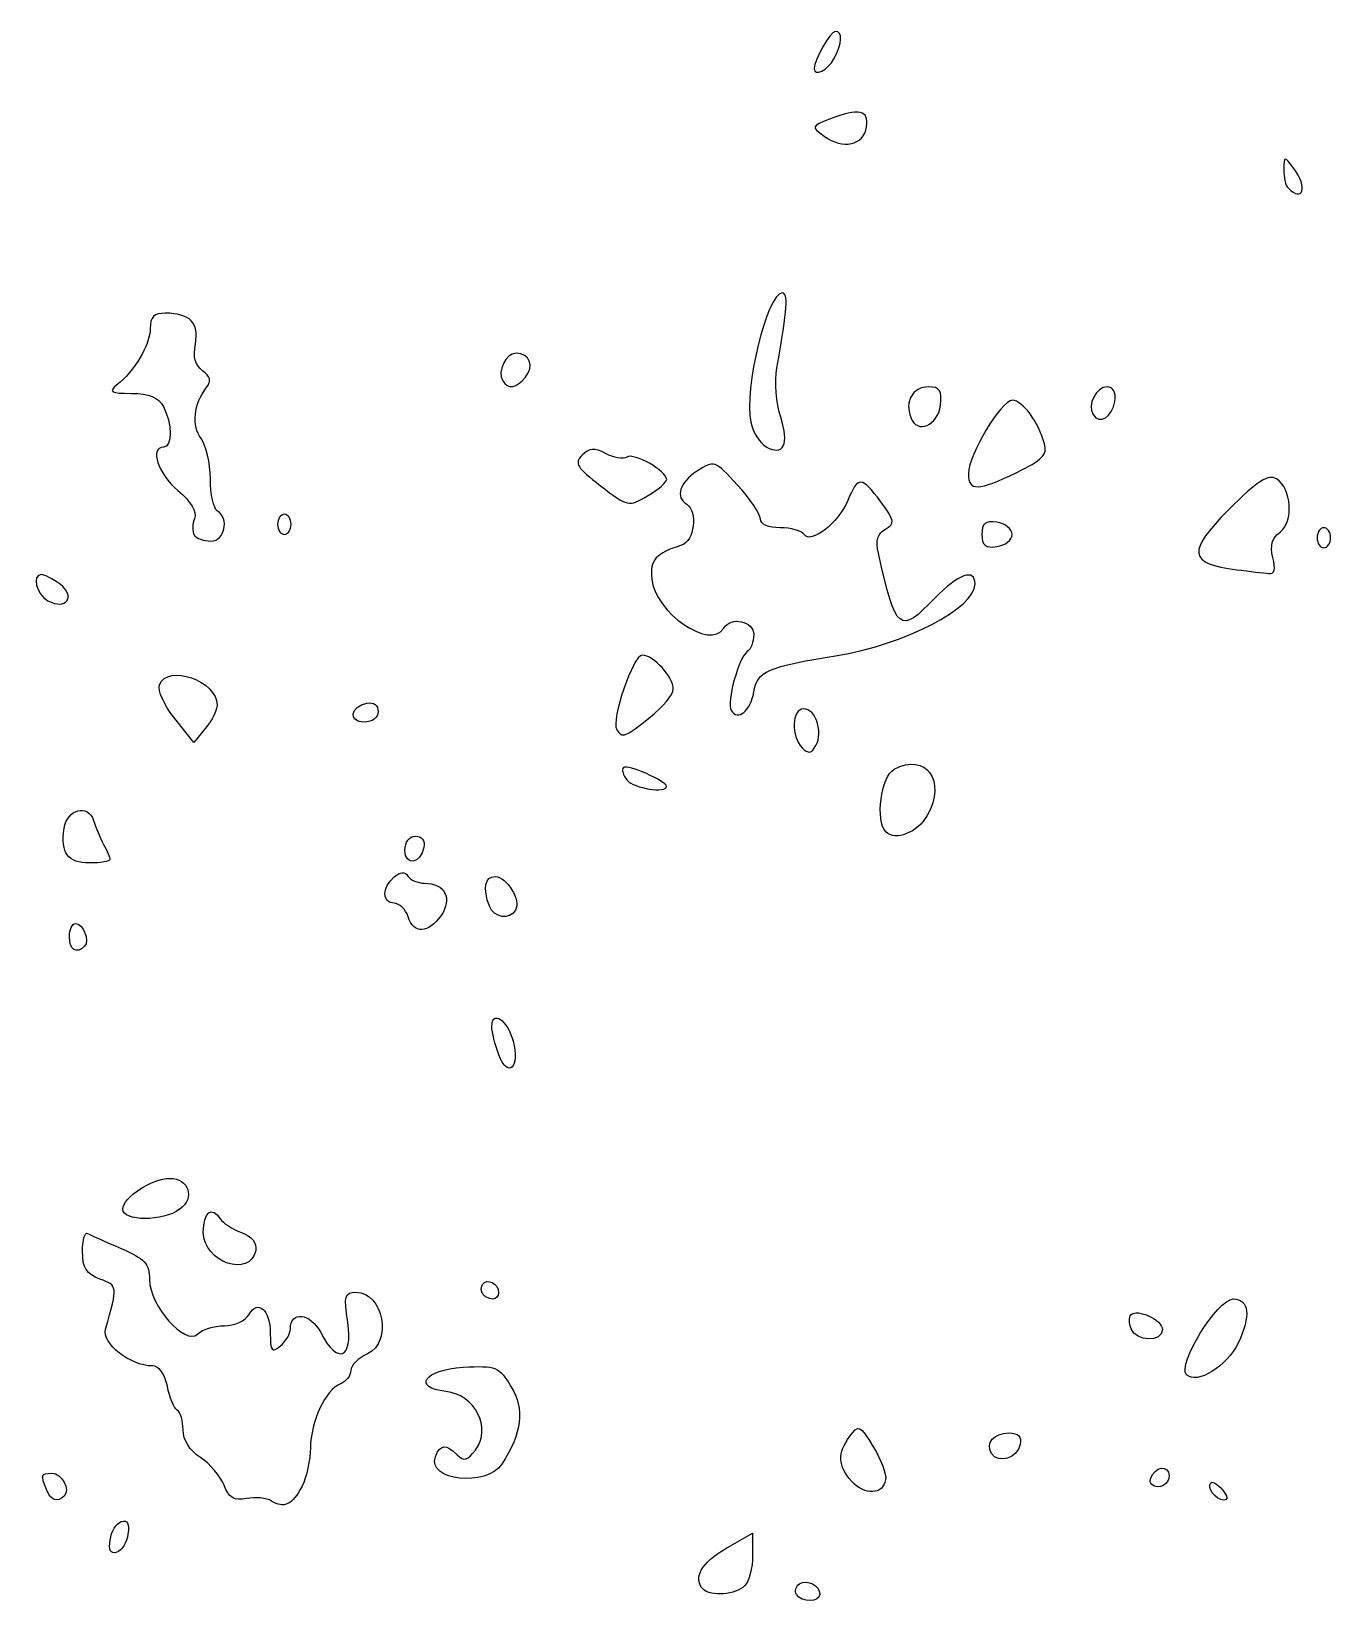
# Model space of a CAD drawing. Header units: centimetres. Extents: x -9.1 to 23.1, y -7.7 to 7.6.
# Drawn here: x -1.068 to 0.197, y 6.112 to 7.642 of the extents above; entities that cross this region are included whole.
import ezdxf

# ---------------------------------------------------------------- set-up
doc = ezdxf.new("R2010")
doc.units = ezdxf.units.CM
doc.header["$MEASUREMENT"] = 0
doc.layers.add('Layer 1', color=7, linetype='Continuous')

msp = doc.modelspace()

# ---------------------------------------------------------------- linework, layer by layer
at = {"layer": 'Layer 1'}
for points, knots in [([(-0.30608, 7.60563), (-0.30608, 7.61396), (-0.29019, 7.64186), (-0.28544, 7.64186), (-0.28544, 7.64186), (-0.278, 7.64186), (-0.27854, 7.63058), (-0.28672, 7.61531), (-0.28672, 7.61531), (-0.29265, 7.60423), (-0.30608, 7.59752), (-0.30608, 7.60564), (-0.30608, 7.60564), (-0.30608, 7.60564), (-0.30608, 7.60563), (-0.30608, 7.60563)], [0, 0, 0, 0, 0.2, 0.2, 0.2, 0.2, 0.4, 0.4, 0.4, 0.4, 0.6, 0.6, 0.6, 0.6, 1, 1, 1, 1]), ([(-0.29633, 7.53989), (-0.30903, 7.54921), (-0.3089, 7.54961), (-0.29096, 7.55646), (-0.29096, 7.55646), (-0.26218, 7.56745), (-0.25265, 7.56541), (-0.25501, 7.54879), (-0.25501, 7.54879), (-0.25755, 7.53093), (-0.2781, 7.52651), (-0.29633, 7.53989)], [0, 0, 0, 0, 0.25, 0.25, 0.25, 0.25, 0.5, 0.5, 0.5, 0.5, 1, 1, 1, 1]), ([(0.15547, 7.48946), (0.15307, 7.49185), (0.15121, 7.49994), (0.15132, 7.50742), (0.15132, 7.50742), (0.15153, 7.52079), (0.15169, 7.5208), (0.16112, 7.50837), (0.16112, 7.50837), (0.17492, 7.49013), (0.17029, 7.47466), (0.15547, 7.48948), (0.15547, 7.48948), (0.15547, 7.48948), (0.15547, 7.48946), (0.15547, 7.48946)], [0, 0, 0, 0, 0.2, 0.2, 0.2, 0.2, 0.4, 0.4, 0.4, 0.4, 0.6, 0.6, 0.6, 0.6, 1, 1, 1, 1]), ([(-0.35285, 7.23738), (-0.35886, 7.24076), (-0.36554, 7.25161), (-0.3677, 7.26146), (-0.3677, 7.26146), (-0.37468, 7.2933), (-0.35189, 7.38715), (-0.33719, 7.38715), (-0.33719, 7.38715), (-0.33109, 7.38715), (-0.33207, 7.37324), (-0.34234, 7.31414), (-0.34234, 7.31414), (-0.34467, 7.30077), (-0.34302, 7.2795), (-0.33862, 7.26619), (-0.33862, 7.26619), (-0.32993, 7.23986), (-0.33588, 7.2278), (-0.35285, 7.23738)], [0, 0, 0, 0, 0.1666667, 0.1666667, 0.1666667, 0.1666667, 0.3333333, 0.3333333, 0.3333333, 0.3333333, 0.5, 0.5, 0.5, 0.5, 0.6666667, 0.6666667, 0.6666667, 0.6666667, 1, 1, 1, 1]), ([(-0.90977, 7.15143), (-0.91179, 7.15468), (-0.91167, 7.16199), (-0.90948, 7.16763), (-0.90948, 7.16763), (-0.90695, 7.17422), (-0.91278, 7.18398), (-0.92579, 7.19492), (-0.92579, 7.19492), (-0.94504, 7.21112), (-0.95347, 7.23692), (-0.93951, 7.23692), (-0.93951, 7.23692), (-0.93099, 7.23692), (-0.93113, 7.26044), (-0.93976, 7.27653), (-0.93976, 7.27653), (-0.94454, 7.28547), (-0.95362, 7.28923), (-0.97078, 7.28937), (-0.97078, 7.28937), (-0.99104, 7.28937), (-0.99338, 7.29089), (-0.98495, 7.29753), (-0.98495, 7.29753), (-0.96788, 7.31098), (-0.95259, 7.33703), (-0.95259, 7.35266), (-0.95259, 7.35266), (-0.95259, 7.36376), (-0.94886, 7.36751), (-0.93789, 7.36744), (-0.93789, 7.36744), (-0.91394, 7.36744), (-0.9047, 7.35783), (-0.9086, 7.33746), (-0.9086, 7.33746), (-0.911, 7.32493), (-0.90876, 7.3166), (-0.90158, 7.31135), (-0.90158, 7.31135), (-0.8938, 7.30566), (-0.89287, 7.30132), (-0.89801, 7.29477), (-0.89801, 7.29477), (-0.91009, 7.27941), (-0.91235, 7.25756), (-0.90312, 7.24538), (-0.90312, 7.24538), (-0.89823, 7.23893), (-0.89413, 7.22133), (-0.89401, 7.20628), (-0.89401, 7.20628), (-0.89389, 7.19122), (-0.89086, 7.17709), (-0.88727, 7.17487), (-0.88727, 7.17487), (-0.87531, 7.16748), (-0.87991, 7.14548), (-0.89342, 7.14548), (-0.89342, 7.14548), (-0.90039, 7.14548), (-0.90775, 7.14816), (-0.90977, 7.15142), (-0.90977, 7.15142), (-0.90977, 7.15142), (-0.90977, 7.15143), (-0.90977, 7.15143)], [0, 0, 0, 0, 0.0555556, 0.0555556, 0.0555556, 0.0555556, 0.1111111, 0.1111111, 0.1111111, 0.1111111, 0.1666667, 0.1666667, 0.1666667, 0.1666667, 0.2222222, 0.2222222, 0.2222222, 0.2222222, 0.2777778, 0.2777778, 0.2777778, 0.2777778, 0.3333333, 0.3333333, 0.3333333, 0.3333333, 0.3888889, 0.3888889, 0.3888889, 0.3888889, 0.4444444, 0.4444444, 0.4444444, 0.4444444, 0.5, 0.5, 0.5, 0.5, 0.5555556, 0.5555556, 0.5555556, 0.5555556, 0.6111111, 0.6111111, 0.6111111, 0.6111111, 0.6666667, 0.6666667, 0.6666667, 0.6666667, 0.7222222, 0.7222222, 0.7222222, 0.7222222, 0.7777778, 0.7777778, 0.7777778, 0.7777778, 0.8333333, 0.8333333, 0.8333333, 0.8333333, 0.8888889, 0.8888889, 0.8888889, 0.8888889, 1, 1, 1, 1]), ([(-0.60934, 7.30164), (-0.61488, 7.3106), (-0.60623, 7.32836), (-0.59633, 7.32836), (-0.59633, 7.32836), (-0.58316, 7.32836), (-0.5782, 7.31593), (-0.58708, 7.30521), (-0.58708, 7.30521), (-0.59611, 7.29432), (-0.60403, 7.29306), (-0.60934, 7.30163), (-0.60934, 7.30163), (-0.60934, 7.30163), (-0.60934, 7.30164), (-0.60934, 7.30164)], [0, 0, 0, 0, 0.2, 0.2, 0.2, 0.2, 0.4, 0.4, 0.4, 0.4, 0.6, 0.6, 0.6, 0.6, 1, 1, 1, 1]), ([(-0.21201, 7.26584), (-0.21807, 7.28164), (-0.20993, 7.29571), (-0.19474, 7.29571), (-0.19474, 7.29571), (-0.18366, 7.29571), (-0.18143, 7.29229), (-0.18311, 7.27781), (-0.18311, 7.27781), (-0.18543, 7.25772), (-0.20569, 7.24934), (-0.21202, 7.26584), (-0.21202, 7.26584), (-0.21202, 7.26584), (-0.21201, 7.26584), (-0.21201, 7.26584)], [0, 0, 0, 0, 0.2, 0.2, 0.2, 0.2, 0.4, 0.4, 0.4, 0.4, 0.6, 0.6, 0.6, 0.6, 1, 1, 1, 1]), ([(-0.03436, 7.26864), (-0.04029, 7.27823), (-0.03148, 7.2957), (-0.02072, 7.2957), (-0.02072, 7.2957), (-0.01463, 7.2957), (-0.01192, 7.29056), (-0.01325, 7.28152), (-0.01325, 7.28152), (-0.01551, 7.26616), (-0.02808, 7.25849), (-0.03435, 7.26865), (-0.03435, 7.26865), (-0.03435, 7.26865), (-0.03436, 7.26864), (-0.03436, 7.26864)], [0, 0, 0, 0, 0.2, 0.2, 0.2, 0.2, 0.4, 0.4, 0.4, 0.4, 0.6, 0.6, 0.6, 0.6, 1, 1, 1, 1]), ([(-0.15577, 7.21126), (-0.15577, 7.22977), (-0.12398, 7.28263), (-0.11285, 7.28263), (-0.11285, 7.28263), (-0.10314, 7.28263), (-0.08754, 7.26137), (-0.08168, 7.24018), (-0.08168, 7.24018), (-0.07877, 7.22964), (-0.08401, 7.22425), (-0.10876, 7.21231), (-0.10876, 7.21231), (-0.14653, 7.19408), (-0.15577, 7.19388), (-0.15577, 7.21124), (-0.15577, 7.21124), (-0.15577, 7.21124), (-0.15577, 7.21126), (-0.15577, 7.21126)], [0, 0, 0, 0, 0.1666667, 0.1666667, 0.1666667, 0.1666667, 0.3333333, 0.3333333, 0.3333333, 0.3333333, 0.5, 0.5, 0.5, 0.5, 0.6666667, 0.6666667, 0.6666667, 0.6666667, 1, 1, 1, 1]), ([(-0.51403, 7.19932), (-0.53708, 7.21704), (-0.53976, 7.22147), (-0.53206, 7.22916), (-0.53206, 7.22916), (-0.525, 7.23622), (-0.51997, 7.23656), (-0.50906, 7.23072), (-0.50906, 7.23072), (-0.50138, 7.2266), (-0.49209, 7.22511), (-0.48842, 7.22739), (-0.48842, 7.22739), (-0.48132, 7.23178), (-0.44965, 7.21392), (-0.44965, 7.20553), (-0.44965, 7.20553), (-0.44965, 7.20281), (-0.45804, 7.1956), (-0.4683, 7.18954), (-0.4683, 7.18954), (-0.4866, 7.17873), (-0.48746, 7.17891), (-0.51402, 7.19933), (-0.51402, 7.19933), (-0.51402, 7.19933), (-0.51403, 7.19932), (-0.51403, 7.19932)], [0, 0, 0, 0, 0.125, 0.125, 0.125, 0.125, 0.25, 0.25, 0.25, 0.25, 0.375, 0.375, 0.375, 0.375, 0.5, 0.5, 0.5, 0.5, 0.625, 0.625, 0.625, 0.625, 0.75, 0.75, 0.75, 0.75, 1, 1, 1, 1]), ([(-0.38687, 6.98079), (-0.39156, 6.98838), (-0.37932, 7.03276), (-0.37114, 7.03782), (-0.37114, 7.03782), (-0.36768, 7.03996), (-0.36485, 7.04741), (-0.36485, 7.05438), (-0.36485, 7.05438), (-0.36485, 7.06788), (-0.38685, 7.07248), (-0.39424, 7.06053), (-0.39424, 7.06053), (-0.40751, 7.03906), (-0.46098, 7.0758), (-0.46423, 7.10863), (-0.46423, 7.10863), (-0.46606, 7.12708), (-0.46014, 7.13374), (-0.43506, 7.14149), (-0.43506, 7.14149), (-0.42267, 7.14532), (-0.41908, 7.1745), (-0.43016, 7.18135), (-0.43016, 7.18135), (-0.44161, 7.18843), (-0.43721, 7.20236), (-0.41998, 7.21366), (-0.41998, 7.21366), (-0.40355, 7.22443), (-0.40289, 7.2242), (-0.38079, 7.20007), (-0.38079, 7.20007), (-0.36843, 7.18657), (-0.35831, 7.1717), (-0.35831, 7.16701), (-0.35831, 7.16701), (-0.35831, 7.16194), (-0.35054, 7.15849), (-0.3391, 7.15849), (-0.3391, 7.15849), (-0.32854, 7.15849), (-0.3181, 7.15557), (-0.3159, 7.15203), (-0.3159, 7.15203), (-0.30968, 7.14196), (-0.28232, 7.16308), (-0.27327, 7.18493), (-0.27327, 7.18493), (-0.26324, 7.20915), (-0.25983, 7.20902), (-0.24112, 7.18369), (-0.24112, 7.18369), (-0.22751, 7.16528), (-0.22706, 7.16259), (-0.23666, 7.15722), (-0.23666, 7.15722), (-0.24426, 7.15297), (-0.2462, 7.14613), (-0.24339, 7.13362), (-0.24339, 7.13362), (-0.22614, 7.05687), (-0.22295, 7.05433), (-0.18849, 7.08988), (-0.18849, 7.08988), (-0.16551, 7.11359), (-0.1493, 7.11931), (-0.1493, 7.10372), (-0.1493, 7.10372), (-0.1493, 7.08037), (-0.21738, 7.04502), (-0.28319, 7.03421), (-0.28319, 7.03421), (-0.35201, 7.0229), (-0.36129, 7.01886), (-0.36481, 6.99872), (-0.36481, 6.99872), (-0.36812, 6.97976), (-0.38016, 6.96994), (-0.38684, 6.98075), (-0.38684, 6.98075), (-0.38684, 6.98075), (-0.38687, 6.98079), (-0.38687, 6.98079)], [0, 0, 0, 0, 0.0454545, 0.0454545, 0.0454545, 0.0454545, 0.0909091, 0.0909091, 0.0909091, 0.0909091, 0.1363636, 0.1363636, 0.1363636, 0.1363636, 0.1818182, 0.1818182, 0.1818182, 0.1818182, 0.2272727, 0.2272727, 0.2272727, 0.2272727, 0.2727273, 0.2727273, 0.2727273, 0.2727273, 0.3181818, 0.3181818, 0.3181818, 0.3181818, 0.3636364, 0.3636364, 0.3636364, 0.3636364, 0.4090909, 0.4090909, 0.4090909, 0.4090909, 0.4545455, 0.4545455, 0.4545455, 0.4545455, 0.5, 0.5, 0.5, 0.5, 0.5454545, 0.5454545, 0.5454545, 0.5454545, 0.5909091, 0.5909091, 0.5909091, 0.5909091, 0.6363636, 0.6363636, 0.6363636, 0.6363636, 0.6818182, 0.6818182, 0.6818182, 0.6818182, 0.7272727, 0.7272727, 0.7272727, 0.7272727, 0.7727273, 0.7727273, 0.7727273, 0.7727273, 0.8181818, 0.8181818, 0.8181818, 0.8181818, 0.8636364, 0.8636364, 0.8636364, 0.8636364, 0.9090909, 0.9090909, 0.9090909, 0.9090909, 1, 1, 1, 1]), ([(0.10544, 7.11764), (0.0585, 7.12325), (0.0569, 7.13526), (0.09764, 7.17601), (0.09764, 7.17601), (0.12604, 7.20441), (0.13629, 7.21102), (0.14424, 7.20604), (0.14424, 7.20604), (0.15907, 7.19676), (0.16123, 7.16421), (0.14767, 7.15429), (0.14767, 7.15429), (0.13982, 7.14855), (0.13776, 7.14121), (0.1407, 7.12948), (0.1407, 7.12948), (0.14359, 7.11796), (0.14232, 7.11314), (0.1366, 7.11386), (0.1366, 7.11386), (0.13204, 7.11444), (0.11802, 7.11612), (0.10545, 7.11765), (0.10545, 7.11765), (0.10545, 7.11765), (0.10544, 7.11764), (0.10544, 7.11764)], [0, 0, 0, 0, 0.125, 0.125, 0.125, 0.125, 0.25, 0.25, 0.25, 0.25, 0.375, 0.375, 0.375, 0.375, 0.5, 0.5, 0.5, 0.5, 0.625, 0.625, 0.625, 0.625, 0.75, 0.75, 0.75, 0.75, 1, 1, 1, 1]), ([(-0.82849, 7.16181), (-0.82849, 7.1672), (-0.82555, 7.17161), (-0.82196, 7.17161), (-0.82196, 7.17161), (-0.81837, 7.17161), (-0.81543, 7.1672), (-0.81543, 7.16181), (-0.81543, 7.16181), (-0.81543, 7.15642), (-0.81837, 7.15201), (-0.82196, 7.15201), (-0.82196, 7.15201), (-0.82555, 7.15201), (-0.82849, 7.15642), (-0.82849, 7.16181)], [0, 0, 0, 0, 0.2, 0.2, 0.2, 0.2, 0.4, 0.4, 0.4, 0.4, 0.6, 0.6, 0.6, 0.6, 1, 1, 1, 1]), ([(-0.14273, 7.15201), (-0.14273, 7.16276), (-0.13935, 7.1655), (-0.12803, 7.1639), (-0.12803, 7.1639), (-0.11995, 7.16275), (-0.11333, 7.1574), (-0.11333, 7.15201), (-0.11333, 7.15201), (-0.11333, 7.14662), (-0.11994, 7.14128), (-0.12803, 7.14013), (-0.12803, 7.14013), (-0.13934, 7.13852), (-0.14273, 7.14124), (-0.14273, 7.15201)], [0, 0, 0, 0, 0.2, 0.2, 0.2, 0.2, 0.4, 0.4, 0.4, 0.4, 0.6, 0.6, 0.6, 0.6, 1, 1, 1, 1]), ([(0.18383, 7.14876), (0.18383, 7.15415), (0.18677, 7.15856), (0.19036, 7.15856), (0.19036, 7.15856), (0.19395, 7.15856), (0.19689, 7.15415), (0.19689, 7.14876), (0.19689, 7.14876), (0.19689, 7.14337), (0.19395, 7.13897), (0.19036, 7.13897), (0.19036, 7.13897), (0.18677, 7.13897), (0.18383, 7.14338), (0.18383, 7.14876)], [0, 0, 0, 0, 0.2, 0.2, 0.2, 0.2, 0.4, 0.4, 0.4, 0.4, 0.6, 0.6, 0.6, 0.6, 1, 1, 1, 1]), ([(-1.05223, 7.08745), (-1.0637, 7.09392), (-1.06828, 7.11284), (-1.05838, 7.11284), (-1.05838, 7.11284), (-1.05547, 7.11284), (-1.04739, 7.10863), (-1.04042, 7.10348), (-1.04042, 7.10348), (-1.02443, 7.09168), (-1.03479, 7.0776), (-1.05223, 7.08744), (-1.05223, 7.08744), (-1.05223, 7.08744), (-1.05223, 7.08745), (-1.05223, 7.08745)], [0, 0, 0, 0, 0.2, 0.2, 0.2, 0.2, 0.4, 0.4, 0.4, 0.4, 0.6, 0.6, 0.6, 0.6, 1, 1, 1, 1]), ([(-0.88737, 6.98581), (-0.88737, 7.00947), (-0.93565, 7.02636), (-0.94365, 7.0055), (-0.94365, 7.0055), (-0.94564, 7.00031), (-0.93894, 6.98554), (-0.92875, 6.97268), (-0.92875, 6.97268), (-0.92875, 6.97268), (-0.91023, 6.9493), (-0.91023, 6.9493), (-0.91023, 6.9493), (-0.91023, 6.9493), (-0.8988, 6.96325), (-0.8988, 6.96325), (-0.8988, 6.96325), (-0.89251, 6.97092), (-0.88737, 6.98108), (-0.88737, 6.98581)], [0, 0, 0, 0, 0.1666667, 0.1666667, 0.1666667, 0.1666667, 0.3333333, 0.3333333, 0.3333333, 0.3333333, 0.5, 0.5, 0.5, 0.5, 0.6666667, 0.6666667, 0.6666667, 0.6666667, 1, 1, 1, 1]), ([(-0.49824, 6.96176), (-0.50413, 6.97129), (-0.48253, 7.03441), (-0.47337, 7.03441), (-0.47337, 7.03441), (-0.46241, 7.03441), (-0.44322, 7.0133), (-0.44322, 7.00124), (-0.44322, 7.00124), (-0.44322, 6.99613), (-0.45335, 6.98388), (-0.46573, 6.974), (-0.46573, 6.974), (-0.49041, 6.95431), (-0.49302, 6.95333), (-0.49824, 6.96176)], [0, 0, 0, 0, 0.2, 0.2, 0.2, 0.2, 0.4, 0.4, 0.4, 0.4, 0.6, 0.6, 0.6, 0.6, 1, 1, 1, 1]), ([(-0.73062, 6.9795), (-0.73062, 6.98558), (-0.73506, 6.98892), (-0.74151, 6.98766), (-0.74151, 6.98766), (-0.7579, 6.98449), (-0.76015, 6.96922), (-0.74423, 6.96922), (-0.74423, 6.96922), (-0.73621, 6.96922), (-0.73062, 6.97344), (-0.73062, 6.9795)], [0, 0, 0, 0, 0.25, 0.25, 0.25, 0.25, 0.5, 0.5, 0.5, 0.5, 1, 1, 1, 1]), ([(-0.31778, 6.94424), (-0.32881, 6.95527), (-0.32776, 6.98216), (-0.31631, 6.98216), (-0.31631, 6.98216), (-0.30451, 6.98216), (-0.29694, 6.95952), (-0.30432, 6.94633), (-0.30432, 6.94633), (-0.30868, 6.93854), (-0.31163, 6.93808), (-0.31778, 6.94423), (-0.31778, 6.94423), (-0.31778, 6.94423), (-0.31778, 6.94424), (-0.31778, 6.94424)], [0, 0, 0, 0, 0.2, 0.2, 0.2, 0.2, 0.4, 0.4, 0.4, 0.4, 0.6, 0.6, 0.6, 0.6, 1, 1, 1, 1]), ([(-0.19595, 6.87819), (-0.17698, 6.91211), (-0.19692, 6.93996), (-0.22819, 6.92323), (-0.22819, 6.92323), (-0.24092, 6.91642), (-0.24666, 6.87269), (-0.23619, 6.86222), (-0.23619, 6.86222), (-0.22703, 6.85306), (-0.20515, 6.86173), (-0.19595, 6.87819)], [0, 0, 0, 0, 0.25, 0.25, 0.25, 0.25, 0.5, 0.5, 0.5, 0.5, 1, 1, 1, 1]), ([(-0.48809, 6.91256), (-0.49209, 6.91738), (-0.49374, 6.92295), (-0.49176, 6.92493), (-0.49176, 6.92493), (-0.48814, 6.92855), (-0.44975, 6.91179), (-0.44975, 6.90658), (-0.44975, 6.90658), (-0.44975, 6.89973), (-0.48155, 6.90469), (-0.48808, 6.91256), (-0.48808, 6.91256), (-0.48808, 6.91256), (-0.48809, 6.91256), (-0.48809, 6.91256)], [0, 0, 0, 0, 0.2, 0.2, 0.2, 0.2, 0.4, 0.4, 0.4, 0.4, 0.6, 0.6, 0.6, 0.6, 1, 1, 1, 1]), ([(-0.99189, 6.83538), (-0.99189, 6.83723), (-0.99462, 6.84384), (-0.99794, 6.85007), (-0.99794, 6.85007), (-1.00127, 6.85631), (-1.00567, 6.86677), (-1.00772, 6.87332), (-1.00772, 6.87332), (-1.0129, 6.88988), (-1.03384, 6.88438), (-1.03649, 6.86577), (-1.03649, 6.86577), (-1.03994, 6.84152), (-1.03296, 6.83202), (-1.01169, 6.83202), (-1.01169, 6.83202), (-1.0008, 6.83202), (-0.99189, 6.83354), (-0.99189, 6.8354), (-0.99189, 6.8354), (-0.99189, 6.8354), (-0.99189, 6.83538), (-0.99189, 6.83538)], [0, 0, 0, 0, 0.1428571, 0.1428571, 0.1428571, 0.1428571, 0.2857143, 0.2857143, 0.2857143, 0.2857143, 0.4285714, 0.4285714, 0.4285714, 0.4285714, 0.5714286, 0.5714286, 0.5714286, 0.5714286, 0.7142857, 0.7142857, 0.7142857, 0.7142857, 1, 1, 1, 1]), ([(-0.68608, 6.84726), (-0.68483, 6.8537), (-0.68816, 6.85815), (-0.69424, 6.85815), (-0.69424, 6.85815), (-0.7003, 6.85815), (-0.70452, 6.85256), (-0.70452, 6.84454), (-0.70452, 6.84454), (-0.70452, 6.82862), (-0.68926, 6.83087), (-0.68608, 6.84726)], [0, 0, 0, 0, 0.25, 0.25, 0.25, 0.25, 0.5, 0.5, 0.5, 0.5, 1, 1, 1, 1]), ([(-0.66935, 6.78088), (-0.65789, 6.79724), (-0.66566, 6.81235), (-0.68554, 6.81235), (-0.68554, 6.81235), (-0.69207, 6.81235), (-0.69932, 6.81544), (-0.70165, 6.8192), (-0.70165, 6.8192), (-0.70454, 6.82388), (-0.7088, 6.82363), (-0.7151, 6.81842), (-0.7151, 6.81842), (-0.72705, 6.8085), (-0.72697, 6.79278), (-0.71498, 6.79278), (-0.71498, 6.79278), (-0.70983, 6.79278), (-0.70376, 6.7869), (-0.70148, 6.77972), (-0.70148, 6.77972), (-0.69604, 6.76259), (-0.68184, 6.76311), (-0.66938, 6.78091), (-0.66938, 6.78091), (-0.66938, 6.78091), (-0.66935, 6.78088), (-0.66935, 6.78088)], [0, 0, 0, 0, 0.125, 0.125, 0.125, 0.125, 0.25, 0.25, 0.25, 0.25, 0.375, 0.375, 0.375, 0.375, 0.5, 0.5, 0.5, 0.5, 0.625, 0.625, 0.625, 0.625, 0.75, 0.75, 0.75, 0.75, 1, 1, 1, 1]), ([(-0.5969, 6.78608), (-0.59119, 6.79531), (-0.60537, 6.81887), (-0.61664, 6.81887), (-0.61664, 6.81887), (-0.62669, 6.81887), (-0.62891, 6.8074), (-0.62224, 6.79001), (-0.62224, 6.79001), (-0.61783, 6.77851), (-0.603, 6.77621), (-0.5969, 6.78606), (-0.5969, 6.78606), (-0.5969, 6.78606), (-0.5969, 6.78608), (-0.5969, 6.78608)], [0, 0, 0, 0, 0.2, 0.2, 0.2, 0.2, 0.4, 0.4, 0.4, 0.4, 0.6, 0.6, 0.6, 0.6, 1, 1, 1, 1]), ([(-1.01649, 6.75095), (-1.01126, 6.75618), (-1.0181, 6.77317), (-1.02545, 6.77317), (-1.02545, 6.77317), (-1.02866, 6.77317), (-1.03128, 6.7673), (-1.03128, 6.76011), (-1.03128, 6.76011), (-1.03128, 6.74738), (-1.02435, 6.74309), (-1.01649, 6.75095)], [0, 0, 0, 0, 0.25, 0.25, 0.25, 0.25, 0.5, 0.5, 0.5, 0.5, 1, 1, 1, 1]), ([(-0.59921, 6.65858), (-0.60464, 6.67888), (-0.61991, 6.68943), (-0.61991, 6.67288), (-0.61991, 6.67288), (-0.61991, 6.66742), (-0.61686, 6.65495), (-0.61314, 6.64515), (-0.61314, 6.64515), (-0.60421, 6.62166), (-0.59239, 6.63306), (-0.59921, 6.65858)], [0, 0, 0, 0, 0.25, 0.25, 0.25, 0.25, 0.5, 0.5, 0.5, 0.5, 1, 1, 1, 1]), ([(-0.92394, 6.49456), (-0.9088, 6.50563), (-0.91492, 6.52489), (-0.93357, 6.52489), (-0.93357, 6.52489), (-0.95113, 6.52489), (-0.97926, 6.50633), (-0.97926, 6.49475), (-0.97926, 6.49475), (-0.97926, 6.48284), (-0.94015, 6.4827), (-0.92393, 6.49475), (-0.92393, 6.49475), (-0.92393, 6.49475), (-0.92394, 6.49456), (-0.92394, 6.49456)], [0, 0, 0, 0, 0.2, 0.2, 0.2, 0.2, 0.4, 0.4, 0.4, 0.4, 0.6, 0.6, 0.6, 0.6, 1, 1, 1, 1]), ([(-0.84985, 6.45471), (-0.84846, 6.46193), (-0.85354, 6.46828), (-0.86384, 6.47219), (-0.86384, 6.47219), (-0.87273, 6.47557), (-0.88194, 6.48146), (-0.88429, 6.48527), (-0.88429, 6.48527), (-0.8925, 6.49856), (-0.90087, 6.49207), (-0.90087, 6.4724), (-0.90087, 6.4724), (-0.90087, 6.44332), (-0.8551, 6.42745), (-0.84985, 6.45471)], [0, 0, 0, 0, 0.2, 0.2, 0.2, 0.2, 0.4, 0.4, 0.4, 0.4, 0.6, 0.6, 0.6, 0.6, 1, 1, 1, 1]), ([(-0.80472, 6.22513), (-0.80028, 6.23383), (-0.79661, 6.25064), (-0.79656, 6.2625), (-0.79656, 6.2625), (-0.79644, 6.28775), (-0.78162, 6.31937), (-0.76732, 6.32486), (-0.76732, 6.32486), (-0.7618, 6.327), (-0.75728, 6.33274), (-0.75728, 6.33767), (-0.75728, 6.33767), (-0.75728, 6.3426), (-0.74993, 6.34997), (-0.74095, 6.35406), (-0.74095, 6.35406), (-0.7165, 6.3652), (-0.72566, 6.41403), (-0.7522, 6.41403), (-0.7522, 6.41403), (-0.76321, 6.41403), (-0.76412, 6.4107), (-0.76021, 6.38464), (-0.76021, 6.38464), (-0.75486, 6.34894), (-0.77025, 6.34308), (-0.78656, 6.37462), (-0.78656, 6.37462), (-0.79651, 6.39385), (-0.81607, 6.39623), (-0.81607, 6.3782), (-0.81607, 6.3782), (-0.81607, 6.37363), (-0.82048, 6.36624), (-0.82587, 6.36177), (-0.82587, 6.36177), (-0.83422, 6.35485), (-0.83567, 6.3566), (-0.83567, 6.37365), (-0.83567, 6.37365), (-0.83567, 6.39691), (-0.84775, 6.40763), (-0.85645, 6.39208), (-0.85645, 6.39208), (-0.85975, 6.38619), (-0.87053, 6.38137), (-0.88041, 6.38137), (-0.88041, 6.38137), (-0.89029, 6.38137), (-0.9021, 6.37771), (-0.90665, 6.37321), (-0.90665, 6.37321), (-0.91848, 6.36153), (-0.95324, 6.40107), (-0.95324, 6.4262), (-0.95324, 6.4262), (-0.95324, 6.44173), (-0.95769, 6.44662), (-0.981, 6.45665), (-0.981, 6.45665), (-0.99627, 6.46322), (-1.01096, 6.46979), (-1.01366, 6.47124), (-1.01366, 6.47124), (-1.01635, 6.47268), (-1.01856, 6.46475), (-1.01856, 6.45359), (-1.01856, 6.45359), (-1.01856, 6.43773), (-1.01484, 6.43188), (-1.00155, 6.42682), (-1.00155, 6.42682), (-0.98408, 6.42018), (-0.98412, 6.42055), (-0.99599, 6.37807), (-0.99599, 6.37807), (-0.99986, 6.36421), (-0.97191, 6.34217), (-0.95044, 6.34217), (-0.95044, 6.34217), (-0.94389, 6.34217), (-0.93835, 6.33466), (-0.93591, 6.32244), (-0.93591, 6.32244), (-0.93374, 6.31159), (-0.9294, 6.30113), (-0.92628, 6.2992), (-0.92628, 6.2992), (-0.92315, 6.29727), (-0.92059, 6.28858), (-0.92059, 6.27989), (-0.92059, 6.27989), (-0.92059, 6.27011), (-0.91415, 6.25988), (-0.90367, 6.25301), (-0.90367, 6.25301), (-0.89436, 6.24691), (-0.88402, 6.23476), (-0.88069, 6.226), (-0.88069, 6.226), (-0.87601, 6.2137), (-0.87104, 6.21076), (-0.85885, 6.21309), (-0.85885, 6.21309), (-0.85017, 6.21474), (-0.8392, 6.21367), (-0.83448, 6.21066), (-0.83448, 6.21066), (-0.82228, 6.20293), (-0.81403, 6.20695), (-0.80476, 6.22511), (-0.80476, 6.22511), (-0.80476, 6.22511), (-0.80472, 6.22513), (-0.80472, 6.22513)], [0, 0, 0, 0, 0.0333333, 0.0333333, 0.0333333, 0.0333333, 0.0666667, 0.0666667, 0.0666667, 0.0666667, 0.1, 0.1, 0.1, 0.1, 0.1333333, 0.1333333, 0.1333333, 0.1333333, 0.1666667, 0.1666667, 0.1666667, 0.1666667, 0.2, 0.2, 0.2, 0.2, 0.2333333, 0.2333333, 0.2333333, 0.2333333, 0.2666667, 0.2666667, 0.2666667, 0.2666667, 0.3, 0.3, 0.3, 0.3, 0.3333333, 0.3333333, 0.3333333, 0.3333333, 0.3666667, 0.3666667, 0.3666667, 0.3666667, 0.4, 0.4, 0.4, 0.4, 0.4333333, 0.4333333, 0.4333333, 0.4333333, 0.4666667, 0.4666667, 0.4666667, 0.4666667, 0.5, 0.5, 0.5, 0.5, 0.5333333, 0.5333333, 0.5333333, 0.5333333, 0.5666667, 0.5666667, 0.5666667, 0.5666667, 0.6, 0.6, 0.6, 0.6, 0.6333333, 0.6333333, 0.6333333, 0.6333333, 0.6666667, 0.6666667, 0.6666667, 0.6666667, 0.7, 0.7, 0.7, 0.7, 0.7333333, 0.7333333, 0.7333333, 0.7333333, 0.7666667, 0.7666667, 0.7666667, 0.7666667, 0.8, 0.8, 0.8, 0.8, 0.8333333, 0.8333333, 0.8333333, 0.8333333, 0.8666667, 0.8666667, 0.8666667, 0.8666667, 0.9, 0.9, 0.9, 0.9, 0.9333333, 0.9333333, 0.9333333, 0.9333333, 1, 1, 1, 1]), ([(-0.61334, 6.41354), (-0.61334, 6.4224), (-0.62486, 6.42823), (-0.62904, 6.42147), (-0.62904, 6.42147), (-0.63294, 6.41515), (-0.62729, 6.40739), (-0.61878, 6.40739), (-0.61878, 6.40739), (-0.61579, 6.40739), (-0.61334, 6.41015), (-0.61334, 6.41354)], [0, 0, 0, 0, 0.25, 0.25, 0.25, 0.25, 0.5, 0.5, 0.5, 0.5, 1, 1, 1, 1]), ([(0.03309, 6.37757), (0.03309, 6.38711), (0.0089, 6.39845), (0.0024, 6.39195), (0.0024, 6.39195), (0.00043, 6.38997), (0.00056, 6.38383), (0.00269, 6.37829), (0.00269, 6.37829), (0.00756, 6.36558), (0.03309, 6.36498), (0.03309, 6.37759), (0.03309, 6.37759), (0.03309, 6.37759), (0.03309, 6.37757), (0.03309, 6.37757)], [0, 0, 0, 0, 0.2, 0.2, 0.2, 0.2, 0.4, 0.4, 0.4, 0.4, 0.6, 0.6, 0.6, 0.6, 1, 1, 1, 1]), ([(0.10682, 6.36448), (0.11947, 6.39102), (0.11769, 6.4074), (0.10216, 6.4074), (0.10216, 6.4074), (0.08675, 6.4074), (0.04709, 6.34317), (0.05662, 6.33364), (0.05662, 6.33364), (0.06656, 6.32371), (0.096, 6.3418), (0.10681, 6.36448), (0.10681, 6.36448), (0.10681, 6.36448), (0.10682, 6.36448), (0.10682, 6.36448)], [0, 0, 0, 0, 0.2, 0.2, 0.2, 0.2, 0.4, 0.4, 0.4, 0.4, 0.6, 0.6, 0.6, 0.6, 1, 1, 1, 1]), ([(-0.61023, 6.24668), (-0.59042, 6.27691), (-0.58769, 6.29994), (-0.60126, 6.32226), (-0.60126, 6.32226), (-0.61307, 6.34168), (-0.61574, 6.34274), (-0.64796, 6.34089), (-0.64796, 6.34089), (-0.6855, 6.33871), (-0.69794, 6.32115), (-0.66466, 6.3173), (-0.66466, 6.3173), (-0.63582, 6.31397), (-0.61979, 6.2821), (-0.63595, 6.2602), (-0.63595, 6.2602), (-0.64347, 6.25001), (-0.64698, 6.2491), (-0.65362, 6.25565), (-0.65362, 6.25565), (-0.66456, 6.26644), (-0.67013, 6.26595), (-0.67481, 6.25376), (-0.67481, 6.25376), (-0.68375, 6.23045), (-0.62508, 6.22402), (-0.61023, 6.24668)], [0, 0, 0, 0, 0.125, 0.125, 0.125, 0.125, 0.25, 0.25, 0.25, 0.25, 0.375, 0.375, 0.375, 0.375, 0.5, 0.5, 0.5, 0.5, 0.625, 0.625, 0.625, 0.625, 0.75, 0.75, 0.75, 0.75, 1, 1, 1, 1]), ([(-0.2364, 6.23122), (-0.23542, 6.23657), (-0.24086, 6.2511), (-0.24848, 6.26352), (-0.24848, 6.26352), (-0.26165, 6.28499), (-0.26279, 6.28549), (-0.27141, 6.2737), (-0.27141, 6.2737), (-0.28342, 6.25728), (-0.28285, 6.24459), (-0.26945, 6.22978), (-0.26945, 6.22978), (-0.25692, 6.21593), (-0.23905, 6.21671), (-0.2364, 6.23122)], [0, 0, 0, 0, 0.2, 0.2, 0.2, 0.2, 0.4, 0.4, 0.4, 0.4, 0.6, 0.6, 0.6, 0.6, 1, 1, 1, 1]), ([(-0.10528, 6.26556), (-0.10379, 6.27331), (-0.10727, 6.27691), (-0.11625, 6.27691), (-0.11625, 6.27691), (-0.13123, 6.27691), (-0.13952, 6.26716), (-0.13322, 6.25695), (-0.13322, 6.25695), (-0.12686, 6.24667), (-0.10779, 6.25254), (-0.10528, 6.26555), (-0.10528, 6.26555), (-0.10528, 6.26555), (-0.10528, 6.26556), (-0.10528, 6.26556)], [0, 0, 0, 0, 0.2, 0.2, 0.2, 0.2, 0.4, 0.4, 0.4, 0.4, 0.6, 0.6, 0.6, 0.6, 1, 1, 1, 1]), ([(0.03956, 6.23497), (0.03956, 6.2465), (0.0255, 6.2445), (0.02146, 6.23238), (0.02146, 6.23238), (0.02004, 6.22811), (0.02353, 6.22462), (0.02922, 6.22462), (0.02922, 6.22462), (0.03491, 6.22462), (0.03956, 6.22927), (0.03956, 6.23496), (0.03956, 6.23496), (0.03956, 6.23496), (0.03956, 6.23497), (0.03956, 6.23497)], [0, 0, 0, 0, 0.2, 0.2, 0.2, 0.2, 0.4, 0.4, 0.4, 0.4, 0.6, 0.6, 0.6, 0.6, 1, 1, 1, 1]), ([(-1.03639, 6.21545), (-1.03003, 6.2218), (-1.03876, 6.23767), (-1.04861, 6.23767), (-1.04861, 6.23767), (-1.05888, 6.23767), (-1.0593, 6.23635), (-1.05374, 6.22188), (-1.05374, 6.22188), (-1.04962, 6.21115), (-1.0431, 6.20873), (-1.03638, 6.21545), (-1.03638, 6.21545), (-1.03638, 6.21545), (-1.03639, 6.21545), (-1.03639, 6.21545)], [0, 0, 0, 0, 0.2, 0.2, 0.2, 0.2, 0.4, 0.4, 0.4, 0.4, 0.6, 0.6, 0.6, 0.6, 1, 1, 1, 1]), ([(0.09167, 6.2215), (0.08713, 6.22698), (0.08206, 6.23011), (0.08042, 6.22847), (0.08042, 6.22847), (0.07589, 6.22394), (0.08509, 6.21155), (0.09299, 6.21155), (0.09299, 6.21155), (0.09732, 6.21155), (0.09683, 6.2153), (0.09167, 6.2215)], [0, 0, 0, 0, 0.25, 0.25, 0.25, 0.25, 0.5, 0.5, 0.5, 0.5, 1, 1, 1, 1]), ([(-0.97426, 6.17851), (-0.97278, 6.18864), (-0.97487, 6.1925), (-0.98079, 6.19055), (-0.98079, 6.19055), (-0.98558, 6.18899), (-0.99049, 6.18097), (-0.99169, 6.17277), (-0.99169, 6.17277), (-0.99317, 6.16264), (-0.99108, 6.15878), (-0.98516, 6.16073), (-0.98516, 6.16073), (-0.98037, 6.16229), (-0.97546, 6.17031), (-0.97426, 6.17852), (-0.97426, 6.17852), (-0.97426, 6.17852), (-0.97426, 6.17851), (-0.97426, 6.17851)], [0, 0, 0, 0, 0.1666667, 0.1666667, 0.1666667, 0.1666667, 0.3333333, 0.3333333, 0.3333333, 0.3333333, 0.5, 0.5, 0.5, 0.5, 0.6666667, 0.6666667, 0.6666667, 0.6666667, 1, 1, 1, 1]), ([(-0.37376, 6.12796), (-0.36945, 6.13227), (-0.36592, 6.14558), (-0.36592, 6.15754), (-0.36592, 6.15754), (-0.36592, 6.15754), (-0.36592, 6.17929), (-0.36592, 6.17929), (-0.36592, 6.17929), (-0.36592, 6.17929), (-0.39199, 6.1644), (-0.39199, 6.1644), (-0.39199, 6.1644), (-0.41604, 6.15067), (-0.42451, 6.13517), (-0.41381, 6.12447), (-0.41381, 6.12447), (-0.40671, 6.11738), (-0.3822, 6.1195), (-0.37375, 6.12797), (-0.37375, 6.12797), (-0.37375, 6.12797), (-0.37376, 6.12796), (-0.37376, 6.12796)], [0, 0, 0, 0, 0.1428571, 0.1428571, 0.1428571, 0.1428571, 0.2857143, 0.2857143, 0.2857143, 0.2857143, 0.4285714, 0.4285714, 0.4285714, 0.4285714, 0.5714286, 0.5714286, 0.5714286, 0.5714286, 0.7142857, 0.7142857, 0.7142857, 0.7142857, 1, 1, 1, 1]), ([(-0.3006, 6.11974), (-0.3006, 6.12856), (-0.31251, 6.13467), (-0.3203, 6.12986), (-0.3203, 6.12986), (-0.32395, 6.1276), (-0.32525, 6.12302), (-0.32318, 6.11968), (-0.32318, 6.11968), (-0.31828, 6.11175), (-0.3006, 6.1118), (-0.3006, 6.11968), (-0.3006, 6.11968), (-0.3006, 6.11968), (-0.3006, 6.11974), (-0.3006, 6.11974)], [0, 0, 0, 0, 0.2, 0.2, 0.2, 0.2, 0.4, 0.4, 0.4, 0.4, 0.6, 0.6, 0.6, 0.6, 1, 1, 1, 1])]:
    msp.add_open_spline(points, degree=3, knots=knots, dxfattribs=at)

doc.saveas('drawing.dxf')
